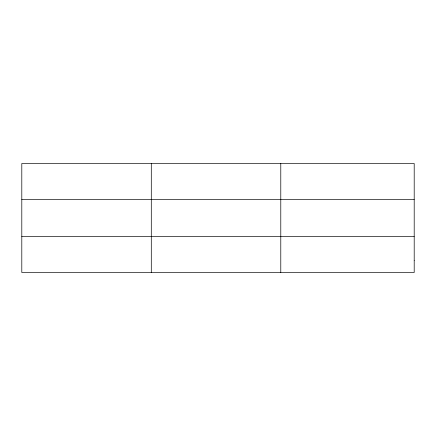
<?xml version="1.0" encoding="UTF-8"?>
<svg xmlns="http://www.w3.org/2000/svg" width="436" height="436" viewBox="0 0 436 436"><rect width="100%" height="100%" fill="white"/><g stroke="black" fill="none" stroke-linecap="round" stroke-linejoin="round"><path stroke-width="0.65" d="M151.292 163.511L151.292 272.489M280.784 163.511L280.784 272.489M21.8 199.475L414.2 199.475M21.8 236.525L414.2 236.525M414.2 260.505L414.2 272.489L21.8 272.489L21.8 163.511L414.2 163.511L414.2 260.505"/></g></svg>
